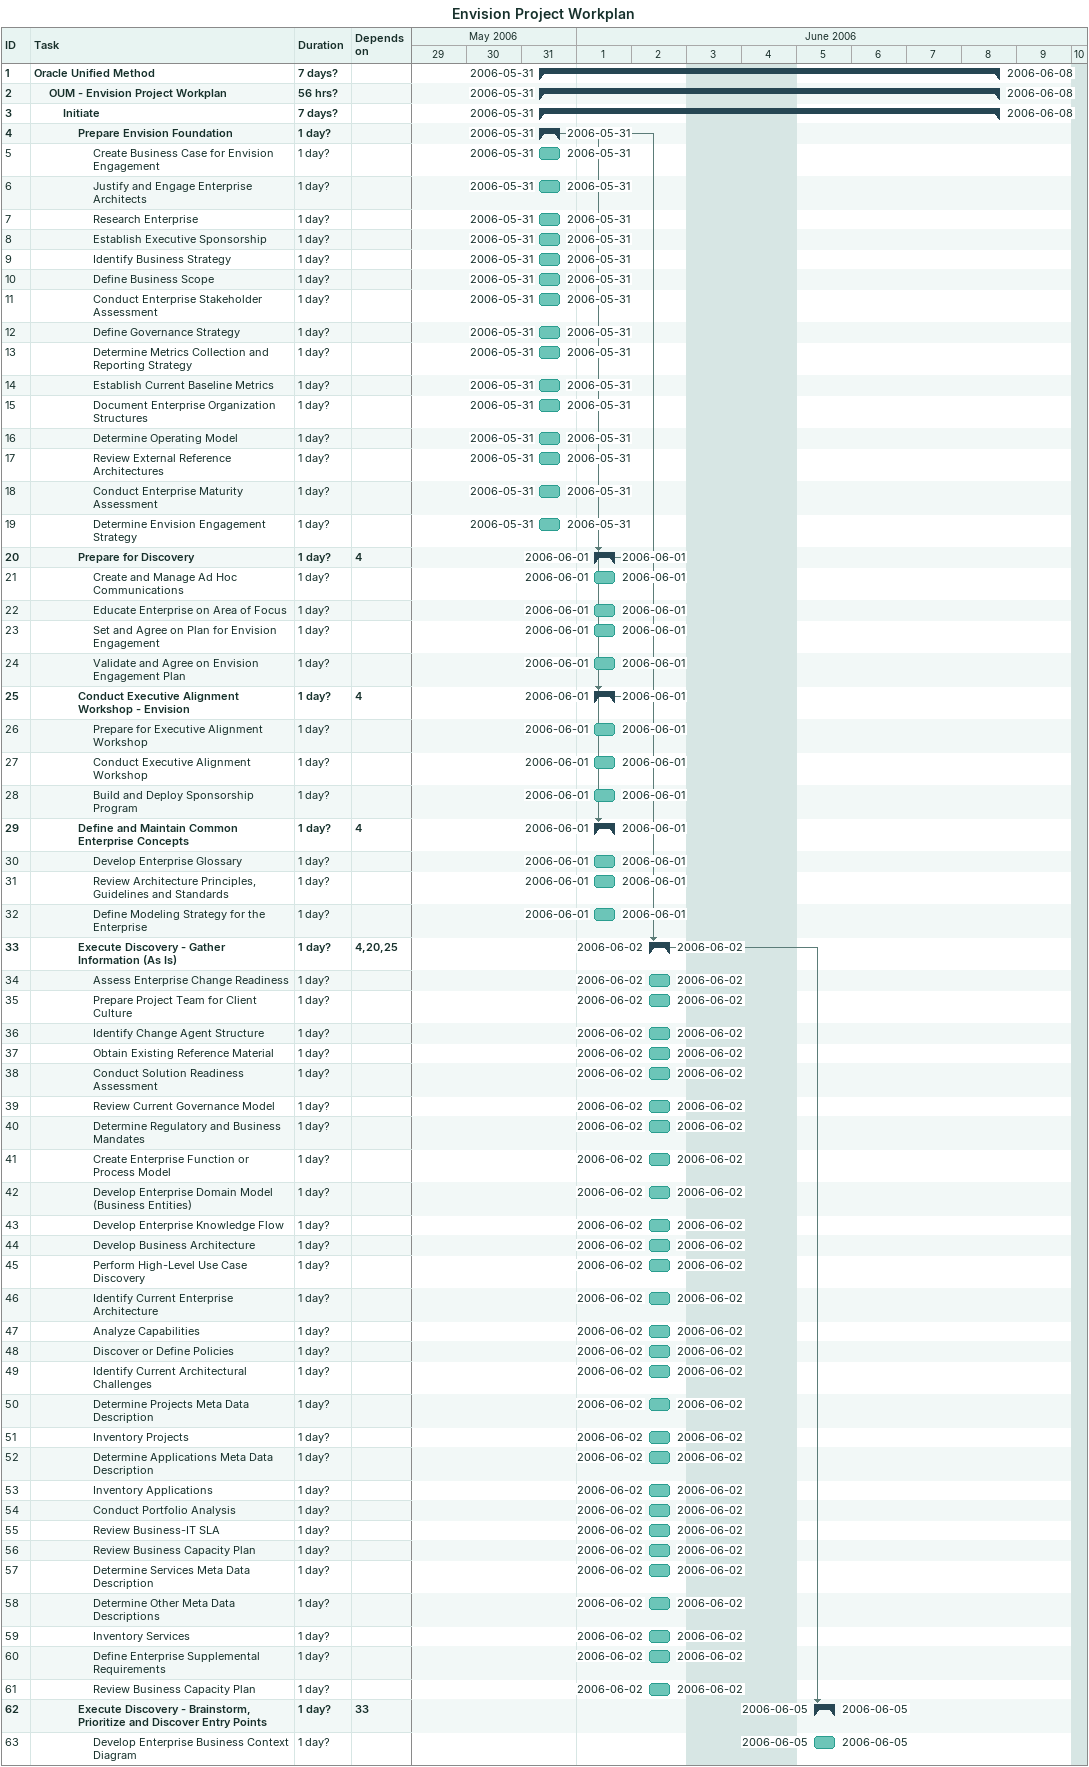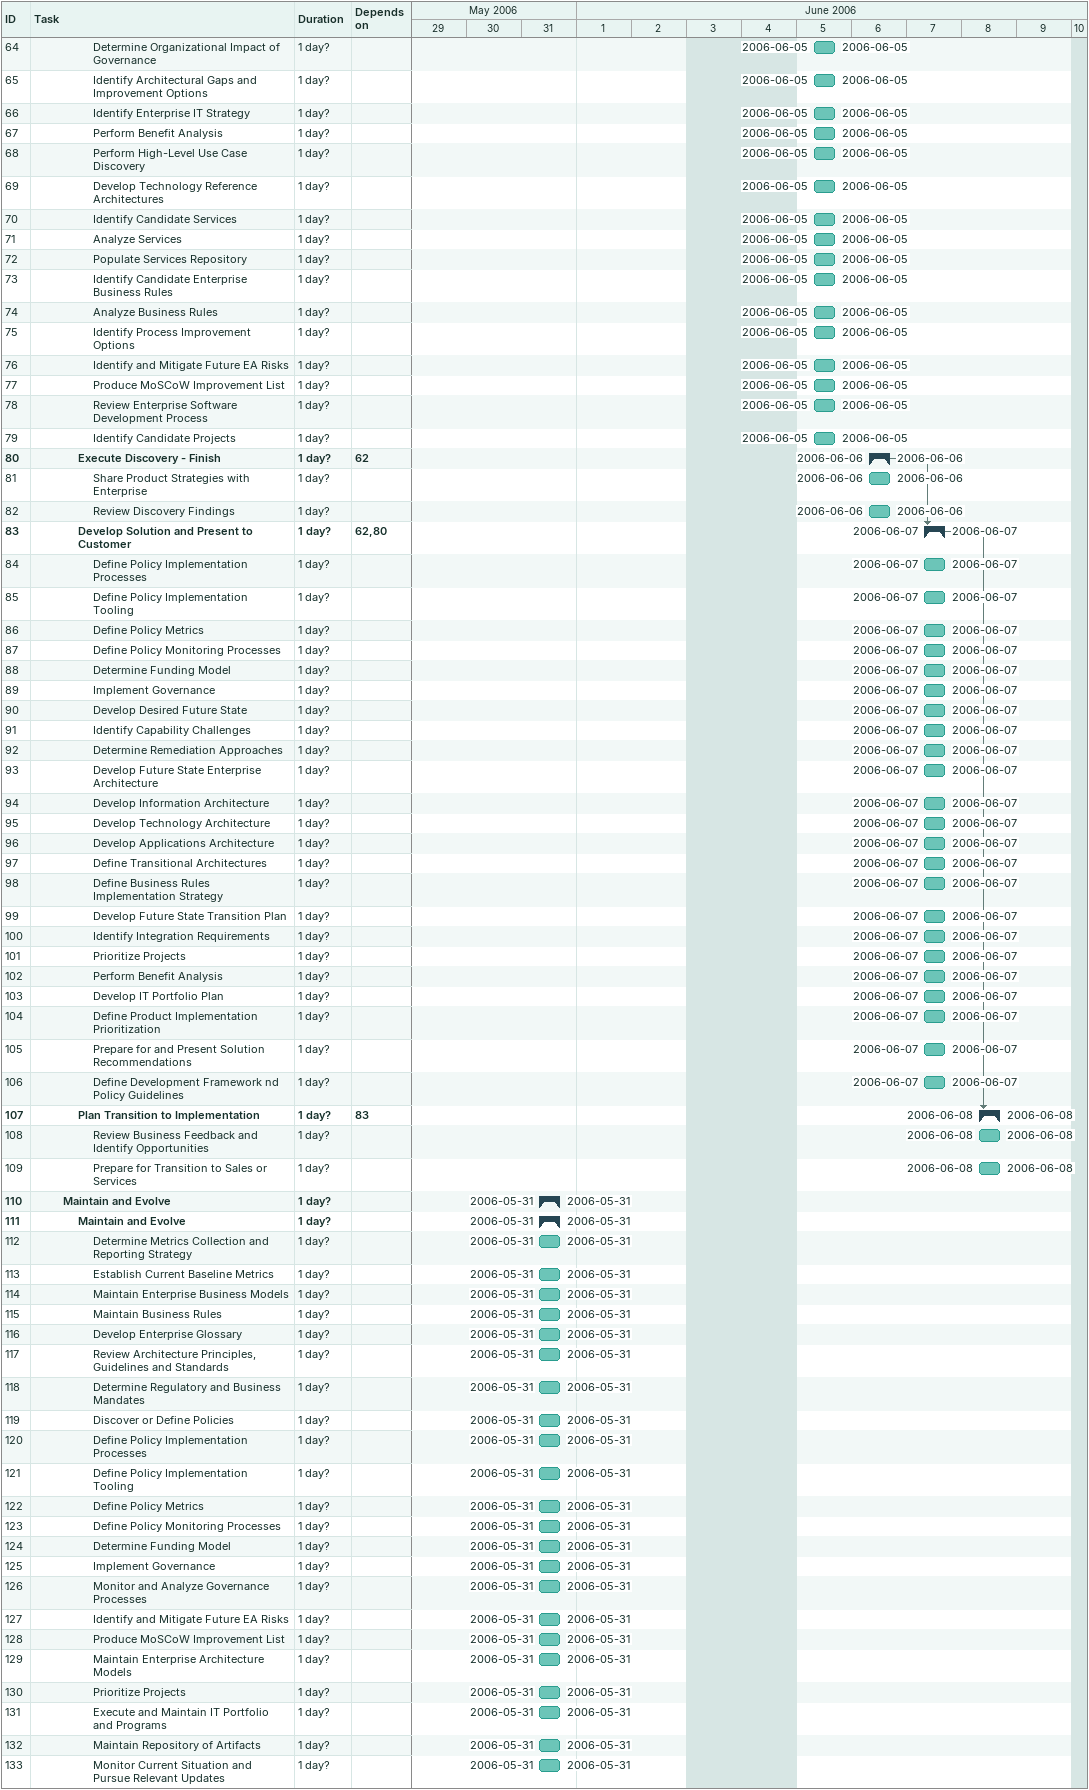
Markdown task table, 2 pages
Envision Project Workplan

| ID | Level | Task | Duration | Start | Finish | Predecessors |
|---|---|---|---|---|---|---|
| 1 | 1 | **Oracle Unified Method** | 7d? | 2006-05-31 | 2006-06-08 |  |
| 2 | 2 | **OUM - Envision Project Workplan** | 56h? | 2006-05-31 | 2006-06-08 |  |
| 3 | 3 | **Initiate** | 7d? | 2006-05-31 | 2006-06-08 |  |
| 4 | 4 | **Prepare Envision Foundation** | 1d? | 2006-05-31 | 2006-05-31 |  |
| 5 | 5 | Create Business Case for Envision Engagement | 1d? | 2006-05-31 | 2006-05-31 |  |
| 6 | 5 | Justify and Engage Enterprise Architects | 1d? | 2006-05-31 | 2006-05-31 |  |
| 7 | 5 | Research Enterprise | 1d? | 2006-05-31 | 2006-05-31 |  |
| 8 | 5 | Establish Executive Sponsorship | 1d? | 2006-05-31 | 2006-05-31 |  |
| 9 | 5 | Identify Business Strategy | 1d? | 2006-05-31 | 2006-05-31 |  |
| 10 | 5 | Define Business Scope | 1d? | 2006-05-31 | 2006-05-31 |  |
| 11 | 5 | Conduct Enterprise Stakeholder Assessment | 1d? | 2006-05-31 | 2006-05-31 |  |
| 12 | 5 | Define Governance Strategy | 1d? | 2006-05-31 | 2006-05-31 |  |
| 13 | 5 | Determine Metrics Collection and Reporting Strategy | 1d? | 2006-05-31 | 2006-05-31 |  |
| 14 | 5 | Establish Current Baseline Metrics | 1d? | 2006-05-31 | 2006-05-31 |  |
| 15 | 5 | Document Enterprise Organization Structures | 1d? | 2006-05-31 | 2006-05-31 |  |
| 16 | 5 | Determine Operating Model | 1d? | 2006-05-31 | 2006-05-31 |  |
| 17 | 5 | Review External Reference Architectures | 1d? | 2006-05-31 | 2006-05-31 |  |
| 18 | 5 | Conduct Enterprise Maturity Assessment | 1d? | 2006-05-31 | 2006-05-31 |  |
| 19 | 5 | Determine Envision Engagement Strategy | 1d? | 2006-05-31 | 2006-05-31 |  |
| 20 | 4 | **Prepare for Discovery** | 1d? | 2006-06-01 | 2006-06-01 | 4 |
| 21 | 5 | Create and Manage Ad Hoc Communications | 1d? | 2006-06-01 | 2006-06-01 |  |
| 22 | 5 | Educate Enterprise on Area of Focus | 1d? | 2006-06-01 | 2006-06-01 |  |
| 23 | 5 | Set and Agree on Plan for Envision Engagement | 1d? | 2006-06-01 | 2006-06-01 |  |
| 24 | 5 | Validate and Agree on Envision Engagement Plan | 1d? | 2006-06-01 | 2006-06-01 |  |
| 25 | 4 | **Conduct Executive Alignment Workshop - Envision** | 1d? | 2006-06-01 | 2006-06-01 | 4 |
| 26 | 5 | Prepare for Executive Alignment Workshop | 1d? | 2006-06-01 | 2006-06-01 |  |
| 27 | 5 | Conduct Executive Alignment Workshop | 1d? | 2006-06-01 | 2006-06-01 |  |
| 28 | 5 | Build and Deploy Sponsorship Program | 1d? | 2006-06-01 | 2006-06-01 |  |
| 29 | 4 | **Define and Maintain Common Enterprise Concepts** | 1d? | 2006-06-01 | 2006-06-01 | 4 |
| 30 | 5 | Develop Enterprise Glossary | 1d? | 2006-06-01 | 2006-06-01 |  |
| 31 | 5 | Review Architecture Principles, Guidelines and Standards | 1d? | 2006-06-01 | 2006-06-01 |  |
| 32 | 5 | Define Modeling Strategy for the Enterprise | 1d? | 2006-06-01 | 2006-06-01 |  |
| 33 | 4 | **Execute Discovery - Gather Information (As Is)** | 1d? | 2006-06-02 | 2006-06-02 | 4, 20, 25 |
| 34 | 5 | Assess Enterprise Change Readiness | 1d? | 2006-06-02 | 2006-06-02 |  |
| 35 | 5 | Prepare Project Team for Client Culture | 1d? | 2006-06-02 | 2006-06-02 |  |
| 36 | 5 | Identify Change Agent Structure | 1d? | 2006-06-02 | 2006-06-02 |  |
| 37 | 5 | Obtain Existing Reference Material | 1d? | 2006-06-02 | 2006-06-02 |  |
| 38 | 5 | Conduct Solution Readiness Assessment | 1d? | 2006-06-02 | 2006-06-02 |  |
| 39 | 5 | Review Current Governance Model | 1d? | 2006-06-02 | 2006-06-02 |  |
| 40 | 5 | Determine Regulatory and Business Mandates | 1d? | 2006-06-02 | 2006-06-02 |  |
| 41 | 5 | Create Enterprise Function or Process Model | 1d? | 2006-06-02 | 2006-06-02 |  |
| 42 | 5 | Develop Enterprise Domain Model (Business Entities) | 1d? | 2006-06-02 | 2006-06-02 |  |
| 43 | 5 | Develop Enterprise Knowledge Flow | 1d? | 2006-06-02 | 2006-06-02 |  |
| 44 | 5 | Develop Business Architecture | 1d? | 2006-06-02 | 2006-06-02 |  |
| 45 | 5 | Perform High-Level Use Case Discovery | 1d? | 2006-06-02 | 2006-06-02 |  |
| 46 | 5 | Identify Current Enterprise Architecture | 1d? | 2006-06-02 | 2006-06-02 |  |
| 47 | 5 | Analyze Capabilities | 1d? | 2006-06-02 | 2006-06-02 |  |
| 48 | 5 | Discover or Define Policies | 1d? | 2006-06-02 | 2006-06-02 |  |
| 49 | 5 | Identify Current Architectural Challenges | 1d? | 2006-06-02 | 2006-06-02 |  |
| 50 | 5 | Determine Projects Meta Data Description | 1d? | 2006-06-02 | 2006-06-02 |  |
| 51 | 5 | Inventory Projects | 1d? | 2006-06-02 | 2006-06-02 |  |
| 52 | 5 | Determine Applications Meta Data Description | 1d? | 2006-06-02 | 2006-06-02 |  |
| 53 | 5 | Inventory Applications | 1d? | 2006-06-02 | 2006-06-02 |  |
| 54 | 5 | Conduct Portfolio Analysis | 1d? | 2006-06-02 | 2006-06-02 |  |
| 55 | 5 | Review Business-IT SLA | 1d? | 2006-06-02 | 2006-06-02 |  |
| 56 | 5 | Review Business Capacity Plan | 1d? | 2006-06-02 | 2006-06-02 |  |
| 57 | 5 | Determine Services Meta Data Description | 1d? | 2006-06-02 | 2006-06-02 |  |
| 58 | 5 | Determine Other Meta Data Descriptions | 1d? | 2006-06-02 | 2006-06-02 |  |
| 59 | 5 | Inventory Services | 1d? | 2006-06-02 | 2006-06-02 |  |
| 60 | 5 | Define Enterprise Supplemental Requirements | 1d? | 2006-06-02 | 2006-06-02 |  |
| 61 | 5 | Review Business Capacity Plan | 1d? | 2006-06-02 | 2006-06-02 |  |
| 62 | 4 | **Execute Discovery - Brainstorm, Prioritize and Discover Entry Points** | 1d? | 2006-06-05 | 2006-06-05 | 33 |
| 63 | 5 | Develop Enterprise Business Context Diagram | 1d? | 2006-06-05 | 2006-06-05 |  |
| 64 | 5 | Determine Organizational Impact of Governance | 1d? | 2006-06-05 | 2006-06-05 |  |
| 65 | 5 | Identify Architectural Gaps and Improvement Options | 1d? | 2006-06-05 | 2006-06-05 |  |
| 66 | 5 | Identify Enterprise IT Strategy | 1d? | 2006-06-05 | 2006-06-05 |  |
| 67 | 5 | Perform Benefit Analysis | 1d? | 2006-06-05 | 2006-06-05 |  |
| 68 | 5 | Perform High-Level Use Case Discovery | 1d? | 2006-06-05 | 2006-06-05 |  |
| 69 | 5 | Develop Technology Reference Architectures | 1d? | 2006-06-05 | 2006-06-05 |  |
| 70 | 5 | Identify Candidate Services | 1d? | 2006-06-05 | 2006-06-05 |  |
| 71 | 5 | Analyze Services | 1d? | 2006-06-05 | 2006-06-05 |  |
| 72 | 5 | Populate Services Repository | 1d? | 2006-06-05 | 2006-06-05 |  |
| 73 | 5 | Identify Candidate Enterprise Business Rules | 1d? | 2006-06-05 | 2006-06-05 |  |
| 74 | 5 | Analyze Business Rules | 1d? | 2006-06-05 | 2006-06-05 |  |
| 75 | 5 | Identify Process Improvement Options | 1d? | 2006-06-05 | 2006-06-05 |  |
| 76 | 5 | Identify and Mitigate Future EA Risks | 1d? | 2006-06-05 | 2006-06-05 |  |
| 77 | 5 | Produce MoSCoW Improvement List | 1d? | 2006-06-05 | 2006-06-05 |  |
| 78 | 5 | Review Enterprise Software Development Process | 1d? | 2006-06-05 | 2006-06-05 |  |
| 79 | 5 | Identify Candidate Projects | 1d? | 2006-06-05 | 2006-06-05 |  |
| 80 | 4 | **Execute Discovery - Finish** | 1d? | 2006-06-06 | 2006-06-06 | 62 |
| 81 | 5 | Share Product Strategies with Enterprise | 1d? | 2006-06-06 | 2006-06-06 |  |
| 82 | 5 | Review Discovery Findings | 1d? | 2006-06-06 | 2006-06-06 |  |
| 83 | 4 | **Develop Solution and Present to Customer** | 1d? | 2006-06-07 | 2006-06-07 | 62, 80 |
| 84 | 5 | Define Policy Implementation Processes | 1d? | 2006-06-07 | 2006-06-07 |  |
| 85 | 5 | Define Policy Implementation Tooling | 1d? | 2006-06-07 | 2006-06-07 |  |
| 86 | 5 | Define Policy Metrics | 1d? | 2006-06-07 | 2006-06-07 |  |
| 87 | 5 | Define Policy Monitoring Processes | 1d? | 2006-06-07 | 2006-06-07 |  |
| 88 | 5 | Determine Funding Model | 1d? | 2006-06-07 | 2006-06-07 |  |
| 89 | 5 | Implement Governance | 1d? | 2006-06-07 | 2006-06-07 |  |
| 90 | 5 | Develop Desired Future State | 1d? | 2006-06-07 | 2006-06-07 |  |
| 91 | 5 | Identify Capability Challenges | 1d? | 2006-06-07 | 2006-06-07 |  |
| 92 | 5 | Determine Remediation Approaches | 1d? | 2006-06-07 | 2006-06-07 |  |
| 93 | 5 | Develop Future State Enterprise Architecture | 1d? | 2006-06-07 | 2006-06-07 |  |
| 94 | 5 | Develop Information Architecture | 1d? | 2006-06-07 | 2006-06-07 |  |
| 95 | 5 | Develop Technology Architecture | 1d? | 2006-06-07 | 2006-06-07 |  |
| 96 | 5 | Develop Applications Architecture | 1d? | 2006-06-07 | 2006-06-07 |  |
| 97 | 5 | Define Transitional Architectures | 1d? | 2006-06-07 | 2006-06-07 |  |
| 98 | 5 | Define Business Rules Implementation Strategy | 1d? | 2006-06-07 | 2006-06-07 |  |
| 99 | 5 | Develop Future State Transition Plan | 1d? | 2006-06-07 | 2006-06-07 |  |
| 100 | 5 | Identify Integration Requirements | 1d? | 2006-06-07 | 2006-06-07 |  |
| 101 | 5 | Prioritize Projects | 1d? | 2006-06-07 | 2006-06-07 |  |
| 102 | 5 | Perform Benefit Analysis | 1d? | 2006-06-07 | 2006-06-07 |  |
| 103 | 5 | Develop IT Portfolio Plan | 1d? | 2006-06-07 | 2006-06-07 |  |
| 104 | 5 | Define Product Implementation Prioritization | 1d? | 2006-06-07 | 2006-06-07 |  |
| 105 | 5 | Prepare for and Present Solution Recommendations | 1d? | 2006-06-07 | 2006-06-07 |  |
| 106 | 5 | Define Development Framework nd Policy Guidelines | 1d? | 2006-06-07 | 2006-06-07 |  |
| 107 | 4 | **Plan Transition to Implementation** | 1d? | 2006-06-08 | 2006-06-08 | 83 |
| 108 | 5 | Review Business Feedback and Identify Opportunities | 1d? | 2006-06-08 | 2006-06-08 |  |
| 109 | 5 | Prepare for Transition to Sales or Services | 1d? | 2006-06-08 | 2006-06-08 |  |
| 110 | 3 | **Maintain and Evolve** | 1d? | 2006-05-31 | 2006-05-31 |  |
| 111 | 4 | **Maintain and Evolve** | 1d? | 2006-05-31 | 2006-05-31 |  |
| 112 | 5 | Determine Metrics Collection and Reporting Strategy | 1d? | 2006-05-31 | 2006-05-31 |  |
| 113 | 5 | Establish Current Baseline Metrics | 1d? | 2006-05-31 | 2006-05-31 |  |
| 114 | 5 | Maintain Enterprise Business Models | 1d? | 2006-05-31 | 2006-05-31 |  |
| 115 | 5 | Maintain Business Rules | 1d? | 2006-05-31 | 2006-05-31 |  |
| 116 | 5 | Develop Enterprise Glossary | 1d? | 2006-05-31 | 2006-05-31 |  |
| 117 | 5 | Review Architecture Principles, Guidelines and Standards | 1d? | 2006-05-31 | 2006-05-31 |  |
| 118 | 5 | Determine Regulatory and Business Mandates | 1d? | 2006-05-31 | 2006-05-31 |  |
| 119 | 5 | Discover or Define Policies | 1d? | 2006-05-31 | 2006-05-31 |  |
| 120 | 5 | Define Policy Implementation Processes | 1d? | 2006-05-31 | 2006-05-31 |  |
| 121 | 5 | Define Policy Implementation Tooling | 1d? | 2006-05-31 | 2006-05-31 |  |
| 122 | 5 | Define Policy Metrics | 1d? | 2006-05-31 | 2006-05-31 |  |
| 123 | 5 | Define Policy Monitoring Processes | 1d? | 2006-05-31 | 2006-05-31 |  |
| 124 | 5 | Determine Funding Model | 1d? | 2006-05-31 | 2006-05-31 |  |
| 125 | 5 | Implement Governance | 1d? | 2006-05-31 | 2006-05-31 |  |
| 126 | 5 | Monitor and Analyze Governance Processes | 1d? | 2006-05-31 | 2006-05-31 |  |
| 127 | 5 | Identify and Mitigate Future EA Risks | 1d? | 2006-05-31 | 2006-05-31 |  |
| 128 | 5 | Produce MoSCoW Improvement List | 1d? | 2006-05-31 | 2006-05-31 |  |
| 129 | 5 | Maintain Enterprise Architecture Models | 1d? | 2006-05-31 | 2006-05-31 |  |
| 130 | 5 | Prioritize Projects | 1d? | 2006-05-31 | 2006-05-31 |  |
| 131 | 5 | Execute and Maintain IT Portfolio and Programs | 1d? | 2006-05-31 | 2006-05-31 |  |
| 132 | 5 | Maintain Repository of Artifacts | 1d? | 2006-05-31 | 2006-05-31 |  |
| 133 | 5 | Monitor Current Situation and Pursue Relevant Updates | 1d? | 2006-05-31 | 2006-05-31 |  |
